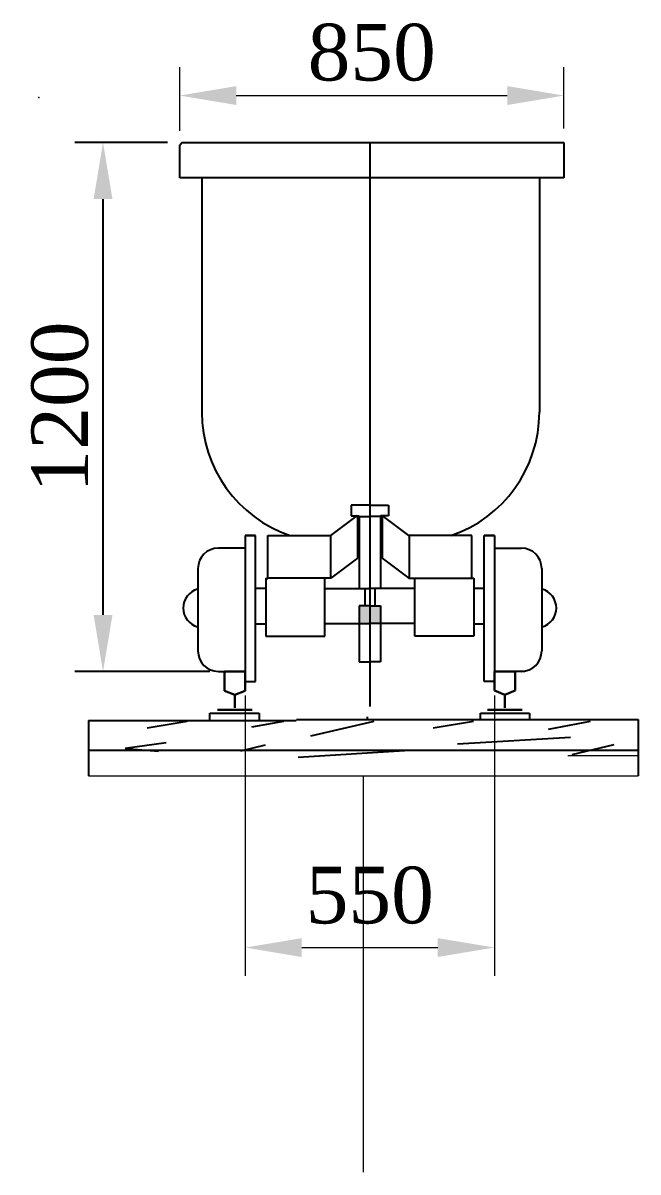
# Model space of a CAD drawing. Header units: millimetres. Extents: x -46762 to 217101, y -107409 to 31524.
# Drawn here: x 162081 to 163440, y -74329 to -71792 of the extents above; entities that cross this region are included whole.
import ezdxf

# ---------------------------------------------------------------- set-up
doc = ezdxf.new("R2010")
doc.units = ezdxf.units.MM
doc.layers.add('ЗАЗОРЫ', color=9, linetype='Continuous')
doc.layers.add('РАЗМЕРЫ', color=3, linetype='Continuous')
doc.styles.get("Standard").update_dxf_attribs({"font": 'TIMES.TTF'})
doc.dimstyles.new('ISO-25', dxfattribs={"dimscale": 50, "dimtxt": 2.5, "dimasz": 2.5, "dimexe": 1.25, "dimexo": 0.625, "dimtad": 1, "dimdec": 0, "dimtxsty": 'Standard', "dimcen": 2.5, "dimadec": 0, "dimazin": 0, "dimtfac": 1, "dimtdec": 0, "dimtmove": 0, "dimatfit": 3, "dimfxl": 1, "dimarcsym": 0})

# ---------------------------------------------------------------- blocks, each defined once
blk = doc.blocks.new('*D440')
at = {"color": 0, "lineweight": -2}
for p, q in [((162400.1, -72055.8), (162195, -72055.8)), ((162257.5, -73098.8), (162257.5, -72180.8)), ((162493.7, -73223.8), (162195, -73223.8))]:
    blk.add_line(p, q, dxfattribs=at)
at = {"color": 0, "lineweight": 0}
for points in [[(162236.6, -72180.8), (162278.3, -72180.8), (162257.5, -72055.8)], [(162236.6, -73098.8), (162278.3, -73098.8), (162257.5, -73223.8)]]:
    blk.add_solid(points, dxfattribs=at)
at = {"layer": 'Defpoints', "color": 0, "lineweight": 0}
for p in [(162257.5, -72055.8), (162431.4, -72055.8), (162525, -73223.8)]:
    blk.add_point(p, dxfattribs=at)
at = {"color": 0, "lineweight": 0, "insert": (162162.6, -72639.8), "char_height": 125, "attachment_point": 5, "rotation": 90}
blk.add_mtext('1200', dxfattribs=at)

msp = doc.modelspace()

# ---------------------------------------------------------------- linework, layer by layer
at = {"color": 7, "lineweight": 0}
for p, q in [((162426.85, -72030.12), (162426.85, -71889.69)), ((163275.64, -72024.57), (163275.64, -71889.69)), ((162551.85, -71952.19), (163150.64, -71952.19)), ((162571.73, -73276.82), (162571.73, -73895.68)), ((163122.15, -73276.82), (163122.15, -73895.68)), ((162225.68, -73453.88), (163439.54, -73453.88)), ((162832.61, -73453.88), (162832.61, -74328.7)), ((162696.73, -73833.18), (162997.15, -73833.18))]:
    msp.add_line(p, q, dxfattribs=at)
for p, q in [((162426.85, -72061.37), (162431.39, -72055.82)), ((162426.85, -72133.55), (162426.85, -72061.37)), ((162431.39, -72055.82), (162847.2, -72055.82)), ((162847.2, -72055.82), (162847.2, -73301.09)), ((162847.2, -72055.82), (163275.64, -72055.82)), ((163275.64, -72055.82), (163275.64, -72133.55)), ((162847.2, -72133.55), (162426.85, -72133.55)), ((162475.91, -72133.55), (162475.91, -72651.53)), ((163275.64, -72133.55), (162809.5, -72133.55)), ((163221.51, -72133.55), (163221.51, -72651.53)), ((162760.86, -72923.57), (162819.93, -72879.15)), ((162847.14, -72856.85), (162805.45, -72856.85)), ((162805.45, -72856.85), (162805.45, -72879.99)), ((162805.45, -72879.99), (162823.14, -72879.99)), ((162819.93, -72879.15), (162819.93, -72973.53)), ((162823.14, -72879.99), (162823.14, -73040.43)), ((162846.73, -72856.85), (162888.42, -72856.85)), ((162870.74, -72879.99), (162870.74, -73040.43)), ((162888.42, -72879.99), (162870.74, -72879.99)), ((162873.94, -72879.15), (162873.94, -72973.53)), ((162933.02, -72923.57), (162873.94, -72879.15)), ((162888.42, -72856.85), (162888.42, -72879.99)), ((162823.14, -72881.53), (162847.14, -72881.53)), ((162870.74, -72881.53), (162846.73, -72881.53)), ((162571.73, -72923.57), (162594.45, -72923.57)), ((162571.73, -72923.57), (162571.73, -73245.57)), ((162594.26, -72923.57), (162571.73, -72923.57)), ((162594.45, -73245.57), (162594.45, -72923.57)), ((162621.72, -72923.57), (162760.86, -72923.57)), ((162621.72, -73017.95), (162621.72, -72923.57)), ((162760.26, -72924.32), (162760.26, -73018.34)), ((163072.16, -72923.57), (162933.02, -72923.57)), ((162933.62, -72924.32), (162933.62, -73018.34)), ((163072.16, -73017.95), (163072.16, -72923.57)), ((163099.43, -73245.57), (163099.43, -72923.57)), ((163122.15, -72923.57), (163099.43, -72923.57)), ((163099.62, -72923.57), (163122.15, -72923.57)), ((163122.15, -72923.57), (163122.15, -73245.57)), ((162571.73, -72951.32), (162512.29, -72951.32)), ((163122.15, -72951.32), (163181.59, -72951.32)), ((162819.93, -72973.53), (162760.86, -73017.95)), ((162873.94, -72973.53), (162933.02, -73017.95)), ((162467.22, -72996.4), (162467.22, -73178.29)), ((163226.66, -72996.4), (163226.66, -73178.29)), ((162616.69, -73018.14), (162621.64, -73018.14)), ((162617.17, -73017.95), (162617.17, -73145.64)), ((162760.86, -73017.95), (162621.72, -73017.95)), ((162747.27, -73145.64), (162747.27, -73017.95)), ((162933.02, -73017.95), (163076.7, -73017.95)), ((162946.6, -73145.64), (162946.6, -73017.95)), ((163076.7, -73017.95), (163076.7, -73145.64)), ((162594.06, -73040.43), (162594.45, -73040.43)), ((162617.52, -73040.43), (162594.78, -73040.43)), ((162747.27, -73040.15), (162848.97, -73040.15)), ((162835.77, -73040.43), (162835.77, -73080.54)), ((162946.6, -73040.15), (162844.91, -73040.15)), ((162858.1, -73040.43), (162858.1, -73080.54)), ((163099.82, -73040.43), (163077.08, -73040.43)), ((162847.14, -73078.99), (162823.14, -73078.99)), ((162823.14, -73078.99), (162823.14, -73202.41)), ((162846.73, -73078.99), (162870.74, -73078.99)), ((162870.74, -73078.99), (162870.74, -73202.41)), ((162594.06, -73119.1), (162594.45, -73119.1)), ((162617.52, -73119.1), (162594.78, -73119.1)), ((162747.27, -73117.88), (162848.97, -73117.88)), ((162946.6, -73117.88), (162844.91, -73117.88)), ((163099.82, -73119.1), (163077.08, -73119.1)), ((162617.17, -73145.64), (162747.27, -73145.64)), ((163076.7, -73145.64), (162946.6, -73145.64)), ((162823.14, -73202.41), (162847.14, -73202.41)), ((162870.74, -73202.41), (162846.73, -73202.41)), ((162512.29, -73223.36), (162571.73, -73223.36)), ((163189.1, -73223.36), (163129.66, -73223.36)), ((162571.73, -73245.57), (162594.45, -73245.57)), ((163122.15, -73245.57), (163099.43, -73245.57)), ((162225.68, -73332.09), (162684.33, -73332.09)), ((162225.68, -73332.09), (162225.68, -73453.88)), ((162443.75, -73334.09), (162354.72, -73348.93)), ((162493.66, -73331.44), (162493.66, -73315.9)), ((162493.66, -73315.9), (162602.12, -73315.9)), ((162656.23, -73334.09), (162585.41, -73346.46)), ((162602.12, -73315.9), (162602.12, -73331.44)), ((162684.83, -73329.88), (163439.54, -73329.88)), ((162855.68, -73334.09), (162716.05, -73366.25)), ((162841.25, -73323.76), (162841.25, -73332.15)), ((163076.25, -73334.09), (162987.21, -73348.93)), ((163091.5, -73331.44), (163091.5, -73315.9)), ((163091.5, -73315.9), (163199.96, -73315.9)), ((163199.96, -73315.9), (163199.96, -73331.44)), ((163333.84, -73334.09), (163240.75, -73351.41)), ((163439.54, -73329.88), (163439.54, -73453.88)), ((162397.24, -73381.5), (162306.17, -73393.87)), ((162615.78, -73386.44), (162561.39, -73399.74)), ((163290.04, -73369.34), (163040.65, -73384.02)), ((163386.29, -73385.47), (163293.2, -73407.74)), ((162225.68, -73397.3), (163439.54, -73397.3)), ((162225.68, -73397.3), (162920.42, -73397.3)), ((162306.17, -73393.87), (162379.9, -73399.74)), ((162923.29, -73398.7), (162688.56, -73413.38))]:
    msp.add_line(p, q)
at = {"color": 7, "lineweight": 0, "ltscale": 0.5}
for p, q in [((163122.15, -72951.32), (163181.59, -72951.32)), ((163122.15, -73223.36), (163181.59, -73223.36))]:
    msp.add_line(p, q, dxfattribs=at)
at = {"lineweight": 30}
for p, q in [((162525.58, -73223.78), (162571.73, -73223.78)), ((162525.58, -73266.04), (162525.58, -73223.78)), ((162571.73, -73223.78), (162571.73, -73266.04)), ((163122.15, -73223.36), (163168.29, -73223.36)), ((163122.15, -73265.63), (163122.15, -73223.36)), ((163168.29, -73223.36), (163168.29, -73265.63)), ((162548.66, -73275.44), (162525.58, -73266.04)), ((162571.73, -73266.04), (162548.66, -73275.44)), ((162548.66, -73275.74), (162548.66, -73303.91)), ((163145.22, -73275.02), (163122.15, -73265.63)), ((163168.29, -73265.63), (163145.22, -73275.02)), ((163145.22, -73275.74), (163145.22, -73303.91)), ((162510.2, -73308.61), (162587.11, -73308.61)), ((163106.76, -73308.61), (163183.67, -73308.61))]:
    msp.add_line(p, q, dxfattribs=at)
at = {"lineweight": 9}
msp.add_line((163284.75, -73409.28), (163439.54, -73409.28), dxfattribs=at)
for centre, radius, start, end in [((162762.98, -72651.53), 287.07, 180, 251.37652), ((162934.44, -72651.53), 287.07, 288.62348, 0), ((162512.29, -72996.4), 45.07, 90, 180), ((163181.59, -72996.4), 45.07, 0, 90), ((162477.98, -73083.62), 43.22, 105.46233, 254.53767), ((163215.9, -73083.62), 43.22, 285.46233, 74.53767), ((162512.29, -73178.29), 45.07, 180, 270), ((163181.59, -73178.29), 45.07, 270, 0)]:
    msp.add_arc(centre, radius, start, end)
at = {"color": 7, "lineweight": 0}
for points in [[(162551.85, -71931.36), (162551.85, -71973.03), (162426.85, -71952.19)], [(163150.64, -71931.36), (163150.64, -71973.03), (163275.64, -71952.19)], [(162696.73, -73812.34), (162696.73, -73854.01), (162571.73, -73833.18)], [(162997.15, -73812.34), (162997.15, -73854.01), (163122.15, -73833.18)]]:
    msp.add_solid(points, dxfattribs=at)
for points in [[(162823.14, -73080.54), (162847.14, -73080.54), (162823.14, -73119.1), (162847.14, -73119.1)], [(162869.54, -73080.54), (162845.53, -73080.54), (162869.54, -73119.1), (162845.53, -73119.1)]]:
    msp.add_solid(points)
at = {"layer": 'ЗАЗОРЫ', "lineweight": 9}
msp.add_point((162115.95, -71956.71), dxfattribs=at)
at = {"layer": 'РАЗМЕРЫ', "lineweight": 9}
msp.add_point((162115.95, -71956.71), dxfattribs=at)

# ---------------------------------------------------------------- texts
at = {"color": 7, "lineweight": 0, "char_height": 125, "attachment_point": 5}
for s, insert in [('850', (162851.24, -71857.36)), ('550', (162846.94, -73718.15))]:
    msp.add_mtext(s, dxfattribs=dict(at, insert=insert))

# ---------------------------------------------------------------- dimensions: what is measured, and where the dimension line sits
at = {"color": 7, "lineweight": 0}
dim = msp.add_linear_dim(base=(162257.46, -72055.82), p1=(162524.96, -73223.78), p2=(162431.39, -72055.82), angle=90, text='1200', dimstyle='ISO-25', override={"dimtad": 2}, dxfattribs=at)
dim.commit()
dim.dimension.update_dxf_attribs({"geometry": '*D440', "text_midpoint": (162162.63, -72639.8)})

doc.saveas('drawing.dxf')
